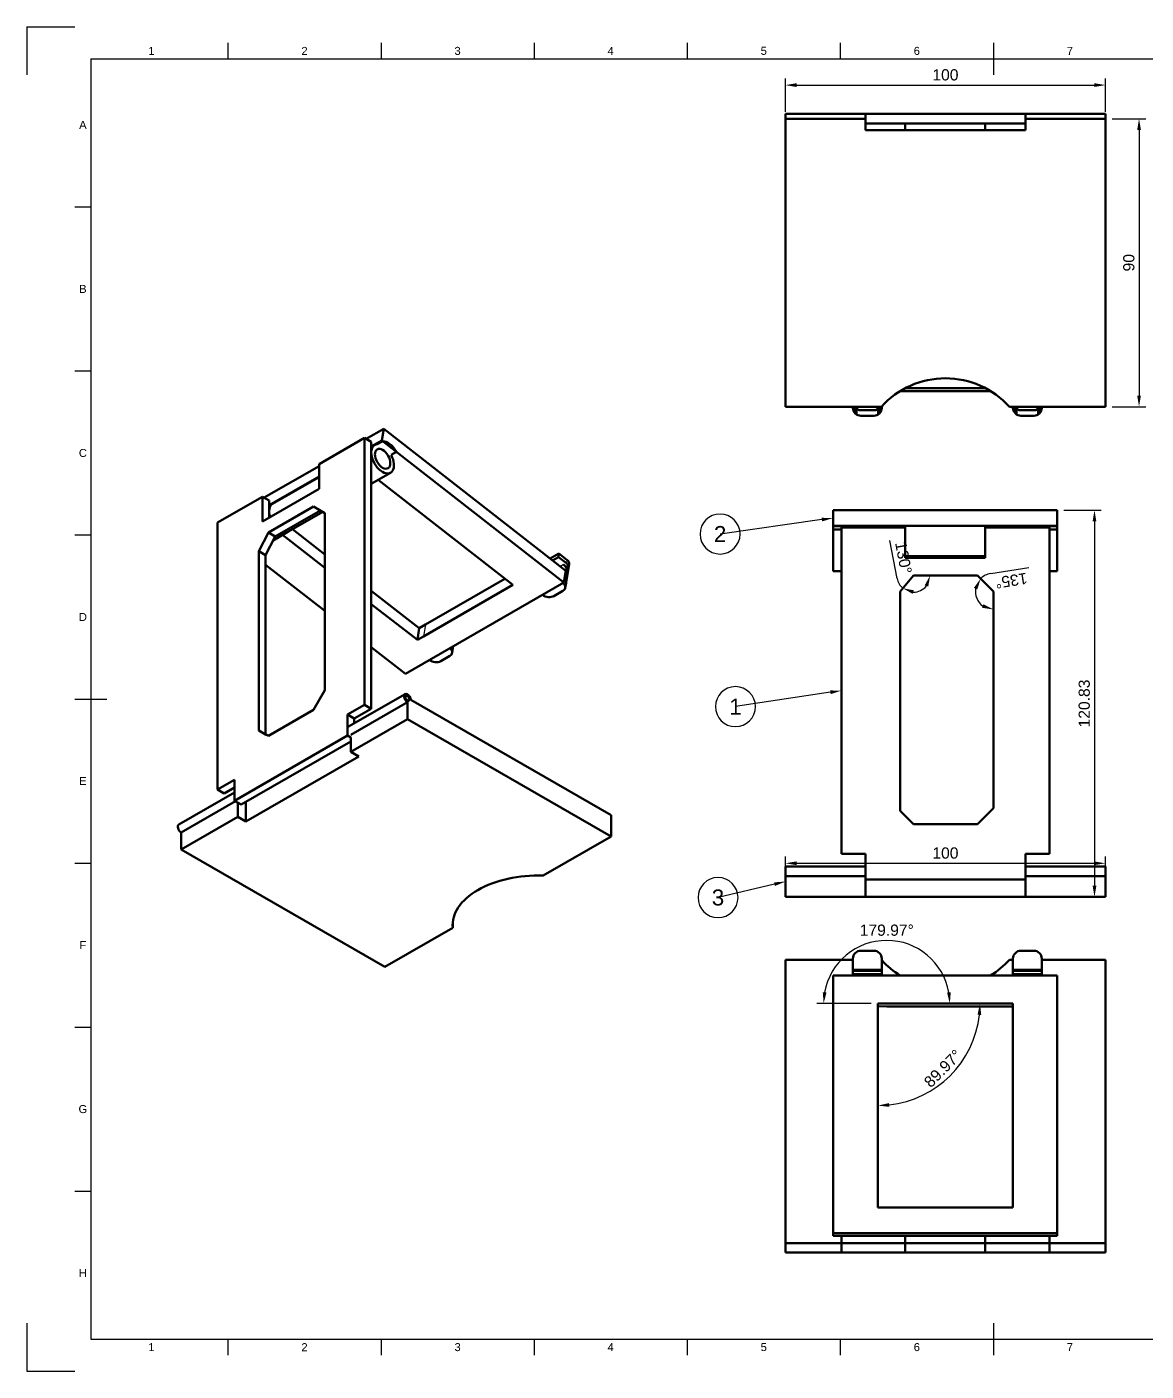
# Model space of a CAD drawing. Header units: millimetres. Extents: x 0 to 594, y 0 to 420.
# Drawn here: x 0 to 349.7, y 0 to 420 of the extents above; entities that cross this region are included whole.
import ezdxf
from ezdxf import colors
from ezdxf.entities.mleader import LeaderData, LeaderLine
from ezdxf.enums import TextEntityAlignment as Align
from ezdxf.math import Vec2, Vec3

# ---------------------------------------------------------------- set-up
doc = ezdxf.new("R2010")
doc.units = ezdxf.units.MM
doc.header["$LTSCALE"] = 0.75
for name, color, linetype, lineweight in [('Balloons', 7, 'Continuous', 25), ('BORDER', 7, 'Continuous', 25), ('FD_Dimensions', 7, 'Continuous', 25), ('Visible', 7, 'Continuous', 50), ('Visible Narrow', 7, 'Continuous', 25)]:
    doc.layers.add(name, color=color, linetype=linetype, lineweight=lineweight)
doc.styles.add('FusionTitle', font='arial.ttf')
doc.styles.get("Standard").update_dxf_attribs({"font": 'arial.ttf'})
doc.dimstyles.new('Dim-ISO-25', dxfattribs={"dimtxt": 3.5, "dimasz": 3.5, "dimexe": 2.1, "dimexo": 2.1, "dimgap": 1.4, "dimtad": 1, "dimzin": 12, "dimdsep": 46, "dimtxsty": 'Standard', "dimcen": 0, "dimazin": 3, "dimtp": 0.1, "dimtm": 0.1, "dimtfac": 0.714286, "dimtmove": 0, "dimatfit": 3, "dimfxl": 1, "dimtzin": 12, "dimarcsym": 0})

# ---------------------------------------------------------------- blocks, each defined once
blk = doc.blocks.new('*B9')
at = {"transparency": 16777216}
for start, end in [(90, 270), (270, 90)]:
    blk.add_arc((0, 0), 6.25, start, end, dxfattribs=at)
at = {"transparency": 16777216, "insert": (0, 0), "char_height": 5, "attachment_point": 5}
blk.add_mtext('3', dxfattribs=at)
blk = doc.blocks.new('*B10')
at = {"transparency": 16777216}
for start, end in [(90, 270), (270, 90)]:
    blk.add_arc((0, 0), 6.25, start, end, dxfattribs=at)
at = {"transparency": 16777216, "insert": (0, 0), "char_height": 5, "attachment_point": 5}
blk.add_mtext('1', dxfattribs=at)
blk = doc.blocks.new('*B11')
at = {"transparency": 16777216}
for start, end in [(90, 270), (270, 90)]:
    blk.add_arc((0, 0), 6.25, start, end, dxfattribs=at)
at = {"transparency": 16777216, "insert": (0, 0), "char_height": 5, "attachment_point": 5}
blk.add_mtext('2', dxfattribs=at)
blk = doc.blocks.new('ISO_A2_SHEET')
at = {"layer": 'BORDER'}
for p, q in [((62.8335, 415), (62.8335, 410)), ((110.6668, 415), (110.6668, 410)), ((158.5001, 415), (158.5001, 410)), ((206.3334, 415), (206.3334, 410)), ((254.1667, 415), (254.1667, 410)), ((302, 415), (302, 405)), ((20, 410), (584, 410)), ((20, 410), (20, 10)), ((15, 363.75), (20, 363.75)), ((15, 312.5), (20, 312.5)), ((15, 261.25), (20, 261.25)), ((15, 210), (25, 210)), ((15, 158.75), (20, 158.75)), ((15, 107.5), (20, 107.5)), ((15, 56.25), (20, 56.25)), ((302, 15), (302, 5)), ((20, 10), (584, 10)), ((62.8335, 10), (62.8335, 5)), ((110.6668, 10), (110.6668, 5)), ((158.5001, 10), (158.5001, 5)), ((206.3334, 10), (206.3334, 5)), ((254.1667, 10), (254.1667, 5))]:
    blk.add_line(p, q, dxfattribs=at)
at = {"layer": 'Defpoints'}
for p, q in [((0, 420), (15, 420)), ((0, 420), (0, 405)), ((0, 15), (0, 0)), ((0, 0), (15, 0))]:
    blk.add_line(p, q, dxfattribs=at)
at = {"layer": 'BORDER', "style": 'FusionTitle'}
for s, p in [('1', (38.91685, 412.5)), ('2', (86.75015, 412.5)), ('3', (134.58345, 412.5)), ('4', (182.41675, 412.5)), ('5', (230.25005, 412.5)), ('6', (278.08335, 412.5)), ('7', (325.91665, 412.5)), ('A', (17.5, 389.375)), ('B', (17.5, 338.125)), ('C', (17.5, 286.875)), ('D', (17.5, 235.625)), ('E', (17.5, 184.375)), ('F', (17.5, 133.125)), ('G', (17.5, 81.875)), ('H', (17.5, 30.625)), ('1', (38.91685, 7.5)), ('2', (86.75015, 7.5)), ('3', (134.58345, 7.5)), ('4', (182.41675, 7.5)), ('5', (230.25005, 7.5)), ('6', (278.08335, 7.5)), ('7', (325.91665, 7.5))]:
    blk.add_text(s, height=2.5, dxfattribs=at).set_placement(p, align=Align.MIDDLE)
blk = doc.blocks.new('*D26')
at = {"layer": 'Defpoints', "color": 0, "transparency": 16777216}
for p in [(277.038024, 248.620213), (277.038024, 248.620213), (297.038024, 248.620213), (272.842644, 243.620213), (280.836072, 245.036973)]:
    blk.add_point(p, dxfattribs=at)
at = {"layer": 'FD_Dimensions', "color": 0, "lineweight": -2, "transparency": 16777216}
blk.add_line((271.909589, 247.638416), (269.642706, 259.47952), dxfattribs=at)
for start, end in [(190.837677, 230.000794), (269.163912, 320.836882)]:
    blk.add_arc((277.038024, 248.620213), 5.221568, start, end, dxfattribs=at)
at = {"layer": 'FD_Dimensions', "color": 0, "transparency": 16777216}
for points in [[(280.536977, 245.518137), (281.63617, 245.127131), (282.259592, 248.620213)], [(276.758329, 242.852515), (277.165333, 243.945886), (273.68172, 244.620213)]]:
    blk.add_solid(points, dxfattribs=at)
at = {"layer": 'FD_Dimensions', "color": 0, "transparency": 16777216, "insert": (273.907481, 254.158436), "char_height": 3.5, "attachment_point": 5, "rotation": 280.837663}
blk.add_mtext('130°', dxfattribs=at)
blk = doc.blocks.new('*D27')
at = {"layer": 'Defpoints', "color": 0, "transparency": 16777216}
for p in [(297.038024, 248.620213), (302.038024, 243.620213), (302.038024, 243.620213), (298.038024, 239.620213), (302.038024, 175.887244)]:
    blk.add_point(p, dxfattribs=at)
at = {"layer": 'FD_Dimensions', "color": 0, "lineweight": -2, "transparency": 16777216}
blk.add_line((301.157119, 249.208057), (313.066181, 251.085482), dxfattribs=at)
for start, end in [(98.958764, 135), (171.041236, 233.958764)]:
    blk.add_arc((302.038024, 243.620213), 5.656854, start, end, dxfattribs=at)
at = {"layer": 'FD_Dimensions', "color": 0, "transparency": 16777216}
for points in [[(295.930331, 244.765759), (296.970029, 244.236478), (298.038024, 247.620213)], [(298.890175, 239.600834), (298.529256, 238.491398), (302.038024, 237.963359)]]:
    blk.add_solid(points, dxfattribs=at)
at = {"layer": 'FD_Dimensions', "color": 0, "transparency": 16777216, "insert": (307.608127, 246.997465), "char_height": 3.5, "attachment_point": 5, "rotation": 188.95878476}
blk.add_mtext('135°', dxfattribs=at)
blk = doc.blocks.new('*D28')
at = {"layer": 'Defpoints', "color": 0, "transparency": 16777216}
for p in [(265.937893, 114.844598), (265.937893, 114.844598), (268.680216, 114.842933), (281.869438, 87.237451), (265.937893, 51.09607)]:
    blk.add_point(p, dxfattribs=at)
at = {"layer": 'FD_Dimensions', "color": 0, "lineweight": -2, "transparency": 16777216}
blk.add_line((270.780216, 114.841658), (299.91215, 114.823972), dxfattribs=at)
blk.add_arc((265.937893, 114.844598), 31.874264, 276.294612, 353.670605, dxfattribs=at)
at = {"layer": 'FD_Dimensions', "color": 0, "transparency": 16777216}
for points in [[(297.035434, 111.363024), (298.200301, 111.298263), (297.81215, 114.825247)], [(269.46464, 82.580042), (269.400587, 83.744949), (265.937893, 82.970334)]]:
    blk.add_solid(points, dxfattribs=at)
at = {"layer": 'FD_Dimensions', "color": 0, "transparency": 16777216, "insert": (286.216689, 94.553486), "char_height": 3.5, "attachment_point": 5, "rotation": 44.98261939}
blk.add_mtext('89.97°', dxfattribs=at)
blk = doc.blocks.new('*D29')
at = {"layer": 'Defpoints', "color": 0, "transparency": 16777216}
for p in [(278.545356, 131.921874), (265.937893, 114.844598), (268.680216, 114.842933), (268.680216, 114.842933), (308.126951, 114.842933)]:
    blk.add_point(p, dxfattribs=at)
at = {"layer": 'FD_Dimensions', "color": 0, "lineweight": -2, "transparency": 16777216}
blk.add_line((263.837893, 114.845872), (246.856853, 114.856181), dxfattribs=at)
blk.add_arc((268.680216, 114.842933), 19.723367, 10.180781, 169.784435, dxfattribs=at)
at = {"layer": 'FD_Dimensions', "color": 0, "transparency": 16777216}
for points in [[(249.850515, 118.288803), (248.688513, 118.393024), (248.956852, 114.854907)], [(288.674071, 118.380886), (287.512006, 118.277371), (288.403584, 114.842933)]]:
    blk.add_solid(points, dxfattribs=at)
at = {"layer": 'FD_Dimensions', "color": 0, "transparency": 16777216, "insert": (268.68717, 137.753305), "char_height": 3.5, "attachment_point": 5, "rotation": 359.98258208}
blk.add_mtext('179.97°', dxfattribs=at)
blk = doc.blocks.new('*D32')
at = {"layer": 'Defpoints', "color": 0, "transparency": 16777216}
for p in [(321.905487, 269.001714), (333.592469, 148.16928), (335.037169, 148.16928)]:
    blk.add_point(p, dxfattribs=at)
at = {"layer": 'FD_Dimensions', "color": 0, "lineweight": -2, "transparency": 16777216}
for p, q in [((324.005487, 269.001714), (335.692469, 269.001714)), ((333.592469, 265.501714), (333.592469, 151.66928)), ((332.937169, 148.16928), (331.492469, 148.16928))]:
    blk.add_line(p, q, dxfattribs=at)
at = {"layer": 'FD_Dimensions', "color": 0, "transparency": 16777216}
for points in [[(333.009135, 265.501714), (334.175802, 265.501714), (333.592469, 269.001714)], [(333.009135, 151.66928), (334.175802, 151.66928), (333.592469, 148.16928)]]:
    blk.add_solid(points, dxfattribs=at)
at = {"layer": 'FD_Dimensions', "color": 0, "transparency": 16777216, "insert": (330.40427, 208.585497), "char_height": 3.5, "attachment_point": 5, "rotation": 90}
blk.add_mtext('120.83', dxfattribs=at)
blk = doc.blocks.new('*D33')
at = {"layer": 'Defpoints', "color": 0, "transparency": 16777216}
for p in [(337.014975, 158.66928), (237.014975, 148.16928), (337.014975, 148.16928)]:
    blk.add_point(p, dxfattribs=at)
at = {"layer": 'FD_Dimensions', "color": 0, "lineweight": -2, "transparency": 16777216}
for p, q in [((237.014975, 150.26928), (237.014975, 160.76928)), ((337.014975, 150.26928), (337.014975, 160.76928)), ((240.514975, 158.66928), (333.514975, 158.66928))]:
    blk.add_line(p, q, dxfattribs=at)
at = {"layer": 'FD_Dimensions', "color": 0, "transparency": 16777216}
for points in [[(240.514975, 159.252613), (240.514975, 158.085946), (237.014975, 158.66928)], [(333.514975, 159.252613), (333.514975, 158.085946), (337.014975, 158.66928)]]:
    blk.add_solid(points, dxfattribs=at)
at = {"layer": 'FD_Dimensions', "color": 0, "transparency": 16777216, "insert": (287.014975, 161.856285), "char_height": 3.5, "attachment_point": 5}
blk.add_mtext('100', dxfattribs=at)
blk = doc.blocks.new('*D34')
at = {"layer": 'Defpoints', "color": 0, "transparency": 16777216}
for p in [(337.014975, 391.31128), (337.014975, 301.31128), (347.514975, 301.31128)]:
    blk.add_point(p, dxfattribs=at)
at = {"layer": 'FD_Dimensions', "color": 0, "lineweight": -2, "transparency": 16777216}
for p, q in [((339.114975, 391.31128), (349.614975, 391.31128)), ((347.514975, 387.81128), (347.514975, 304.81128)), ((339.114975, 301.31128), (349.614975, 301.31128))]:
    blk.add_line(p, q, dxfattribs=at)
at = {"layer": 'FD_Dimensions', "color": 0, "transparency": 16777216}
for points in [[(346.931642, 387.81128), (348.098308, 387.81128), (347.514975, 391.31128)], [(346.931642, 304.81128), (348.098308, 304.81128), (347.514975, 301.31128)]]:
    blk.add_solid(points, dxfattribs=at)
at = {"layer": 'FD_Dimensions', "color": 0, "transparency": 16777216, "insert": (344.32797, 346.31128), "char_height": 3.5, "attachment_point": 5, "rotation": 90}
blk.add_mtext('90', dxfattribs=at)
blk = doc.blocks.new('*D35')
at = {"layer": 'Defpoints', "color": 0, "transparency": 16777216}
for p in [(337.014975, 401.81128), (237.014975, 391.31128), (337.014975, 391.31128)]:
    blk.add_point(p, dxfattribs=at)
at = {"layer": 'FD_Dimensions', "color": 0, "lineweight": -2, "transparency": 16777216}
for p, q in [((237.014975, 393.41128), (237.014975, 403.91128)), ((337.014975, 393.41128), (337.014975, 403.91128)), ((240.514975, 401.81128), (333.514975, 401.81128))]:
    blk.add_line(p, q, dxfattribs=at)
at = {"layer": 'FD_Dimensions', "color": 0, "transparency": 16777216}
for points in [[(240.514975, 402.394614), (240.514975, 401.227947), (237.014975, 401.81128)], [(333.514975, 402.394614), (333.514975, 401.227947), (337.014975, 401.81128)]]:
    blk.add_solid(points, dxfattribs=at)
at = {"layer": 'FD_Dimensions', "color": 0, "transparency": 16777216, "insert": (287.014975, 404.998286), "char_height": 3.5, "attachment_point": 5}
blk.add_mtext('100', dxfattribs=at)

msp = doc.modelspace()

# ---------------------------------------------------------------- linework, layer by layer
at = {"layer": 'Visible', "extrusion": (0, 2.966e-13, -1)}
for p, q in [((237.014975, 392.811279), (237.014975, 391.31128)), ((262.014975, 392.811279), (237.014975, 392.811279)), ((237.014975, 391.31128), (262.014975, 391.31128)), ((237.014975, 301.31128), (237.014975, 391.31128)), ((254.538024, 392.813619), (262.038024, 392.813619)), ((254.538024, 392.811279), (254.538024, 392.813619)), ((262.014975, 392.811279), (262.014975, 391.31128)), ((262.014975, 387.754345), (262.014975, 391.31128)), ((312.038024, 392.813619), (262.038024, 392.813619)), ((262.038024, 392.813619), (262.038024, 389.813619)), ((312.014975, 391.31128), (312.014975, 387.754345)), ((312.014975, 391.31128), (337.014975, 391.31128)), ((312.038024, 392.813619), (319.538025, 392.813619)), ((312.038024, 391.31128), (312.038024, 392.813619)), ((337.014975, 392.811279), (312.038024, 392.811279)), ((319.538025, 392.813619), (319.538025, 392.811279)), ((337.014975, 391.31128), (337.014975, 392.811279)), ((337.014975, 391.31128), (337.014975, 301.31128)), ((262.038024, 389.813619), (262.014975, 389.813619)), ((312.014975, 387.754345), (262.014975, 387.754345)), ((312.014975, 389.813619), (262.038024, 389.813619)), ((274.442678, 387.754345), (274.442678, 389.659347)), ((274.444808, 389.813619), (274.444808, 389.659347)), ((299.418011, 389.813619), (299.418011, 387.754345)), ((299.448232, 387.754345), (299.448232, 389.813619)), ((274.421362, 307.086309), (299.608588, 307.086309)), ((301.127117, 306.218068), (272.902833, 306.218068)), ((237.014975, 301.31128), (267.014975, 301.31128)), ((258.126951, 301.244315), (258.126951, 301.31128)), ((258.126951, 301.244315), (258.126951, 300.945947)), ((259.191984, 300.302365), (259.191984, 299.228255)), ((264.626951, 300.220409), (260.626951, 300.220409)), ((264.626951, 298.483928), (260.626951, 298.483928)), ((266.013107, 299.162118), (266.013107, 300.269511)), ((267.126951, 301.434837), (267.126951, 301.211032)), ((267.126951, 300.945947), (267.126951, 301.211032)), ((337.014975, 301.31128), (307.014975, 301.31128)), ((308.126951, 301.244315), (308.126951, 301.31128)), ((308.126951, 301.244315), (308.126951, 300.945947)), ((309.191984, 300.302365), (309.191984, 299.228255)), ((314.626951, 300.220409), (310.626951, 300.220409)), ((314.626951, 298.483928), (310.626951, 298.483928)), ((316.013107, 299.162118), (316.013107, 300.269511)), ((317.126951, 301.31128), (317.126951, 301.211032)), ((317.126951, 300.945947), (317.126951, 301.211032))]:
    msp.add_line(p, q, dxfattribs=at)
at = {"layer": 'Visible', "extrusion": (1e-16, 0.817547, -0.575862)}
for p, q in [((106.013452, 291.273921), (111.507542, 294.437757)), ((111.507542, 294.437757), (110.893603, 290.765667)), ((111.507542, 294.437757), (168.40465, 250.073458)), ((91.292672, 283.3901), (105.4983, 291.570577)), ((105.4983, 291.570577), (105.4983, 208.18077)), ((105.4983, 291.570577), (107.61962, 290.34899)), ((110.893603, 290.765667), (107.61962, 288.880306)), ((107.61962, 290.34899), (107.619621, 206.959183)), ((109.501172, 289.58206), (111.175221, 290.546081)), ((167.790711, 246.401368), (110.893603, 290.765667)), ((111.175221, 290.546081), (115.450234, 287.212731)), ((107.61962, 288.795064), (108.652021, 289.389584)), ((115.450234, 287.212731), (113.776185, 286.248711)), ((74.127733, 272.912156), (91.292672, 282.796788)), ((91.292672, 283.3901), (91.292672, 276.062418)), ((91.292672, 279.478242), (75.733901, 270.518542)), ((91.292672, 279.350344), (76.770549, 270.987609)), ((107.619621, 277.218625), (113.658288, 280.696062)), ((109.753366, 278.447367), (151.843337, 245.628617)), ((59.536359, 265.102856), (73.612581, 273.208812)), ((91.288227, 275.641351), (73.612581, 265.462624)), ((73.612581, 265.462624), (73.612581, 273.208812)), ((73.612581, 273.208812), (75.733901, 271.987225)), ((91.292672, 276.062418), (91.288227, 276.059858)), ((91.288227, 276.059858), (91.288227, 275.641351)), ((75.446262, 262.001552), (89.588398, 270.145466)), ((75.733901, 271.987225), (75.733901, 268.893779)), ((75.733901, 270.4333), (76.766302, 271.02782)), ((91.70153, 268.919164), (77.567582, 260.779965)), ((89.588398, 270.145466), (93.123931, 268.093709)), ((59.536359, 181.713048), (59.536359, 265.102856)), ((75.733901, 268.478638), (75.733901, 266.684211)), ((92.464535, 268.476373), (81.763357, 262.313974)), ((93.123931, 268.093709), (93.123931, 212.718815)), ((72.47968, 256.205476), (75.446262, 262.001552)), ((77.567582, 260.779965), (74.601001, 254.983889)), ((77.567582, 260.779965), (75.446262, 262.001552)), ((76.938262, 259.550406), (81.576178, 262.221204)), ((93.123931, 250.973615), (79.921197, 261.268164)), ((82.99426, 263.022804), (93.123931, 255.124411)), ((72.47968, 200.172767), (72.47968, 256.205476)), ((74.601001, 254.983889), (72.47968, 256.205476)), ((74.601001, 254.983889), (74.601001, 198.95118)), ((163.508561, 253.891079), (166.253593, 255.471839)), ((164.255981, 253.308294), (166.06615, 254.350702)), ((166.06615, 254.350702), (166.253593, 255.471839)), ((166.06615, 254.350702), (168.566224, 252.401322)), ((166.253593, 255.471839), (168.753668, 253.522459)), ((169.264232, 250.971078), (169.451676, 252.092215)), ((74.601001, 251.965751), (93.123931, 237.522894)), ((167.715818, 251.996736), (169.227419, 250.818098)), ((168.40465, 250.073458), (167.790711, 246.401368)), ((169.227419, 250.818098), (168.496139, 246.444168)), ((168.862971, 249.44195), (168.571077, 247.696076)), ((107.619621, 243.821708), (122.626284, 232.120585)), ((118.293237, 217.897668), (167.790711, 246.401368)), ((151.843337, 245.628617), (123.950283, 229.566075)), ((124.564222, 233.238165), (149.395292, 247.537427)), ((167.498934, 243.802853), (164.670506, 242.17407)), ((167.47376, 246.218848), (167.52579, 246.17828)), ((168.223798, 244.748036), (168.481187, 246.287532)), ((122.012345, 228.448495), (107.619621, 239.670913)), ((161.161829, 242.513518), (161.109799, 242.554087)), ((122.626284, 232.120585), (122.012345, 228.448495)), ((122.626284, 232.120585), (124.564222, 233.238165)), ((123.950283, 229.566075), (122.012345, 228.448495)), ((107.619621, 226.220191), (118.293237, 217.897668)), ((132.143595, 223.443067), (129.315167, 221.814284)), ((132.118421, 225.859063), (132.170451, 225.818494)), ((132.868459, 224.38825), (133.125848, 225.927747)), ((133.208035, 226.48653), (133.1408, 226.084382)), ((125.80649, 222.153732), (125.75446, 222.194301)), ((93.123931, 212.718815), (89.588398, 206.595101)), ((118.170137, 211.529044), (100.508766, 201.358536)), ((89.588398, 206.595101), (75.446262, 198.451187)), ((100.195, 205.126802), (105.4983, 208.18077)), ((118.918685, 209.002848), (101.257314, 198.832341)), ((107.619621, 206.959183), (102.31632, 203.905215)), ((105.4983, 208.18077), (107.619621, 206.959183)), ((118.918685, 203.688792), (118.918685, 209.002848)), ((119.972305, 209.76349), (182.558295, 173.722616)), ((100.195, 198.586425), (100.195, 205.126802)), ((100.195, 205.126802), (102.31632, 203.905215)), ((101.241015, 193.508899), (118.918685, 203.688792)), ((102.31632, 203.905215), (102.31632, 202.399437)), ((118.918685, 203.688792), (182.558295, 167.041178)), ((100.195, 198.586425), (64.83966, 178.226639)), ((75.446262, 198.451187), (72.47968, 200.172767)), ((74.601001, 198.95118), (72.47968, 200.172767)), ((74.601001, 198.95118), (75.45445, 198.455902)), ((101.257314, 197.974679), (100.195, 198.586425)), ((101.241015, 197.965294), (101.241015, 193.508899)), ((101.241015, 196.745611), (66.96098, 177.005052)), ((101.241015, 193.508899), (103.756149, 192.06053)), ((103.756149, 192.06053), (68.400809, 171.700745)), ((64.83966, 180.818064), (47.459459, 170.809472)), ((59.536359, 181.713048), (64.83966, 184.767016)), ((61.657679, 180.491461), (59.536359, 181.713048)), ((64.83966, 182.323842), (61.657679, 180.491461)), ((64.83966, 184.767016), (64.83966, 178.226639)), ((65.157297, 178.043724), (48.208007, 168.283277)), ((64.83966, 178.226639), (66.96098, 177.005052)), ((65.885676, 173.149113), (65.885676, 177.624279)), ((68.400809, 177.834194), (68.400809, 171.700745)), ((48.208007, 162.969221), (65.885676, 173.149113)), ((68.400809, 171.700745), (65.885676, 173.149113)), ((182.558295, 167.041178), (182.558295, 173.722616)), ((48.208007, 162.969221), (48.208007, 168.283277)), ((182.558295, 167.041178), (161.345092, 154.825306)), ((111.847617, 126.321606), (48.208007, 162.969221)), ((133.06082, 138.537478), (133.06082, 140.155761)), ((111.847617, 126.321606), (133.06082, 138.537478))]:
    msp.add_line(p, q, dxfattribs=at)
at = {"layer": 'Visible', "extrusion": (0, 1, 0)}
for p, q in [((251.905487, 264.077676), (251.905487, 269.001714)), ((251.905487, 269.001714), (321.905487, 269.001714)), ((321.905487, 269.001714), (321.905487, 264.077676)), ((251.905487, 264.077676), (251.905487, 264.00745)), ((321.905487, 264.077676), (251.905487, 264.077676)), ((251.905487, 264.00745), (251.905487, 264.006706)), ((251.905487, 264.006706), (251.907301, 264.006706)), ((251.905487, 262.940235), (251.905487, 264.006706)), ((251.905487, 262.940235), (251.905487, 249.889585)), ((251.907301, 262.940235), (251.905487, 262.940235)), ((251.907301, 264.006706), (254.538024, 264.006822)), ((254.538024, 262.940419), (251.907301, 262.940235)), ((254.538024, 264.019794), (254.538024, 263.620213)), ((254.538024, 263.620213), (274.444808, 263.620213)), ((254.538024, 161.620212), (254.538024, 263.620213)), ((274.444808, 264.019794), (274.444808, 263.620213)), ((274.444808, 254.145299), (274.444808, 263.620213)), ((299.418011, 264.007449), (299.418011, 254.578504)), ((299.418011, 264.007449), (299.448232, 264.007449)), ((299.448232, 262.941415), (299.418011, 262.941415)), ((299.448232, 262.67705), (299.418011, 262.67705)), ((299.448232, 263.620213), (299.448232, 264.019794)), ((299.448232, 263.620213), (299.448232, 254.657204)), ((299.448232, 263.620213), (319.538024, 263.620213)), ((319.538024, 263.620213), (319.538024, 264.019794)), ((319.538024, 264.007449), (321.905487, 264.007449)), ((319.538024, 263.620213), (319.538025, 161.620212)), ((321.905487, 262.941415), (319.538024, 262.941415)), ((321.905487, 249.889585), (321.905487, 264.077676)), ((321.905487, 264.007449), (321.905487, 262.941415)), ((299.418011, 256.360797), (299.448232, 256.360797)), ((299.418011, 254.578504), (274.444808, 254.578504)), ((299.441945, 254.145299), (274.444808, 254.145299)), ((299.441945, 254.657204), (299.441945, 254.145299)), ((299.448232, 254.657204), (299.441945, 254.657204)), ((251.905487, 249.889585), (254.538024, 249.889585)), ((272.842644, 243.620213), (277.038024, 248.620213)), ((277.038024, 248.620213), (297.038024, 248.620213)), ((297.038024, 248.620213), (302.038024, 243.620213)), ((319.538024, 249.889585), (321.905487, 249.889585)), ((272.842644, 175.082624), (272.842644, 243.620213)), ((302.038024, 243.620213), (302.038024, 175.887244)), ((277.038024, 170.887244), (272.842644, 175.082624)), ((302.038024, 175.887244), (297.038024, 170.887244)), ((297.038024, 170.887244), (277.038024, 170.887244)), ((254.538024, 161.620212), (262.038024, 161.620212)), ((262.038024, 161.620212), (262.038024, 153.620213)), ((312.038024, 153.620212), (312.038024, 161.620212)), ((312.038024, 161.620212), (319.538025, 161.620212)), ((237.014975, 157.66928), (237.014975, 154.66928)), ((262.014975, 157.66928), (237.014975, 157.66928)), ((262.014975, 157.66928), (262.014975, 154.66928)), ((262.014975, 156.341822), (262.038024, 156.341822)), ((337.014975, 157.66928), (312.038024, 157.66928)), ((337.014975, 154.66928), (337.014975, 157.66928)), ((262.014975, 154.66928), (237.014975, 154.66928)), ((237.014975, 148.16928), (237.014975, 154.66928)), ((262.014975, 148.16928), (262.014975, 154.66928)), ((312.038024, 153.620212), (262.038024, 153.620213)), ((312.014975, 153.620212), (312.014975, 148.16928)), ((337.014975, 154.66928), (312.038024, 154.66928)), ((337.014975, 148.16928), (337.014975, 154.66928)), ((237.014975, 148.16928), (262.014975, 148.16928)), ((312.014975, 148.16928), (262.014975, 148.16928)), ((312.014975, 148.16928), (337.014975, 148.16928))]:
    msp.add_line(p, q, dxfattribs=at)
at = {"layer": 'Visible'}
for p, q in [((264.626951, 131.351531), (260.626951, 131.351531)), ((314.626951, 131.351531), (310.626951, 131.351531)), ((258.126951, 128.524178), (237.014975, 128.524178)), ((237.014975, 128.524178), (237.014975, 40.014222)), ((258.126951, 128.889511), (258.126951, 125.353872)), ((267.126951, 125.353872), (267.126951, 128.889511)), ((308.126951, 128.524178), (307.014975, 128.524178)), ((308.126951, 128.889511), (308.126951, 125.353872)), ((317.126951, 125.353872), (317.126951, 128.889511)), ((337.014975, 128.524178), (317.126951, 128.524178)), ((337.014975, 40.014222), (337.014975, 128.524178)), ((251.905487, 123.61739), (251.905487, 43.152728)), ((321.905487, 123.61739), (251.905487, 123.61739)), ((258.126951, 125.353872), (267.126951, 125.353872)), ((258.126951, 125.055504), (258.126951, 125.353872)), ((258.126951, 125.055504), (259.191984, 125.055504)), ((258.126951, 123.981394), (258.126951, 125.055504)), ((267.126951, 123.981394), (258.126951, 123.981394)), ((258.126951, 123.61739), (258.126951, 123.981394)), ((267.126951, 123.61739), (258.126951, 123.61739)), ((259.191984, 125.055504), (259.191984, 125.088787)), ((259.191984, 125.088787), (267.126951, 125.088787)), ((267.126951, 125.088787), (267.126951, 125.353872)), ((267.126951, 125.088787), (267.126951, 123.981394)), ((267.126951, 123.61739), (267.126951, 123.981394)), ((308.126951, 125.353872), (317.126951, 125.353872)), ((308.126951, 125.055504), (308.126951, 125.353872)), ((308.126951, 125.055504), (309.191984, 125.055504)), ((308.126951, 123.981394), (308.126951, 125.055504)), ((317.126951, 123.981394), (308.126951, 123.981394)), ((308.126951, 123.61739), (308.126951, 123.981394)), ((317.126951, 123.61739), (308.126951, 123.61739)), ((309.191984, 125.055504), (309.191984, 125.088787)), ((309.191984, 125.088787), (317.126951, 125.088787)), ((317.126951, 125.088787), (317.126951, 125.353872)), ((317.126951, 125.088787), (317.126951, 123.981394)), ((317.126951, 123.61739), (317.126951, 123.981394)), ((321.905487, 43.152728), (321.905487, 123.61739)), ((265.937893, 51.09607), (265.937893, 114.844598)), ((265.937893, 114.844598), (268.680216, 114.842933)), ((268.680216, 113.974692), (265.937893, 113.976357)), ((268.680216, 114.842933), (308.126951, 114.842933)), ((308.126951, 113.974692), (268.680216, 113.974692)), ((308.126951, 114.842933), (308.126951, 51.09607)), ((308.126951, 51.09607), (265.937893, 51.09607)), ((251.905487, 42.284487), (251.905487, 43.152728)), ((251.905487, 43.152728), (321.905487, 43.152728)), ((321.905487, 42.284487), (251.905487, 42.284487)), ((254.538024, 42.284487), (254.538024, 40.021839)), ((274.444808, 42.284487), (274.444808, 40.021839)), ((299.418011, 42.284487), (299.418011, 40.015394)), ((299.418011, 42.081114), (299.448232, 42.081114)), ((299.448232, 40.021839), (299.448232, 42.284487)), ((319.538024, 40.021839), (319.538024, 42.284487)), ((321.905487, 43.152728), (321.905487, 42.284487)), ((237.014975, 40.014222), (254.538024, 40.014222)), ((237.014975, 40.014222), (237.014975, 37.024179)), ((254.538024, 40.021839), (274.444808, 40.021839)), ((254.538024, 37.021839), (254.538024, 40.021839)), ((274.444808, 37.021839), (274.444808, 40.021839)), ((299.418011, 40.015394), (274.444808, 40.015394)), ((299.418011, 40.021839), (299.441945, 40.021839)), ((299.441945, 40.021839), (299.441945, 37.021839)), ((299.441945, 40.021839), (299.448232, 40.021839)), ((299.448232, 40.021839), (319.538024, 40.021839)), ((299.448232, 40.021839), (299.448232, 37.021839)), ((319.538024, 37.021839), (319.538024, 40.021839)), ((319.538024, 40.014222), (337.014975, 40.014222)), ((337.014975, 37.024179), (337.014975, 40.014222)), ((254.538024, 37.024179), (237.014975, 37.024179)), ((254.538024, 37.021839), (274.444808, 37.021839)), ((299.441945, 37.021839), (274.444808, 37.021839)), ((299.448232, 37.021839), (299.441945, 37.021839)), ((299.448232, 37.021839), (319.538024, 37.021839)), ((337.014975, 37.024179), (319.538024, 37.024179))]:
    msp.add_line(p, q, dxfattribs=at)
at = {"layer": 'Visible', "extrusion": (0, 2.966e-13, -1)}
msp.add_arc((-287.014975, 283.298387), 26.915875, 42.007612, 137.992388, dxfattribs=at)
at = {"layer": 'Visible', "extrusion": (0, 0, -1)}
for start, end in [(301.621503, 317.637431), (222.007612, 238.378497)]:
    msp.add_arc((-287.014975, 146.537071), 26.915875, start, end, dxfattribs=at)
for centre, major_axis, start_param, end_param in [((260.626951, 301.244315), (2.5, 0), 2.182162816, 3.1415926536), ((260.626951, 302.682429), (2.5, 0), 1.5707963268, 2.5509195069), ((264.626951, 302.682429), (-2.5, 0), 3.7322658003, 4.7123889804), ((264.626951, 301.211032), (-2.5, 0), 3.1415926536, 4.124672173), ((310.626951, 301.244315), (2.5, 0), 2.182162816, 3.1415926536), ((310.626951, 302.682429), (2.5, 0), 1.5707963268, 2.5509195069), ((314.626951, 302.682429), (-2.5, 0), 3.7322658003, 4.7123889804), ((314.626951, 301.211032), (-2.5, 0), 3.1415926536, 4.124672173), ((260.626951, 128.889511), (2.5, 0), 3.1415926536, 4.7123889804), ((264.626951, 128.889511), (-2.5, 0), 1.5707963268, 3.1415926536), ((310.626951, 128.889511), (2.5, 0), 3.1415926536, 4.7123889804), ((314.626951, 128.889511), (-2.5, 0), 1.5707963268, 3.1415926536)]:
    msp.add_ellipse(centre, major_axis=major_axis, ratio=0.984807753, start_param=start_param, end_param=end_param, dxfattribs=at)
at = {"layer": 'Visible'}
for centre, major_axis, ratio, start_param, end_param in [((260.626951, 300.945947), (-2.5, 0), 0.984807753, 0, 1.5707963268), ((260.626951, 302.318425), (2.5, 0), 0.984807753, 3.5630302362, 4.1010224911), ((264.626951, 300.945947), (2.5, 0), 0.984807753, 4.7123889804, 6.2831853072), ((264.626951, 302.318425), (2.5, 0), 0.984807753, -0.9830795195, -0.4214375827), ((310.626951, 300.945947), (-2.5, 0), 0.984807753, 0, 1.5707963268), ((310.626951, 302.318425), (2.5, 0), 0.984807753, 3.5630302361, 4.101022491), ((314.626951, 300.945947), (2.5, 0), 0.984807753, 4.7123889804, 6.2831853072), ((314.626951, 302.318425), (2.5, 0), 0.984807753, -0.9830795195, -0.4214375827), ((112.827474, 285.977011), (-2.497157, 4.336384), 0.5780931159, 4.6648117518, 5.9855641022), ((111.155154, 285.042823), (-2.503133, 4.346761), 0.5780931159, -0.2824870455, 4.6496775924), ((79.2662, 266.650358), (-2.497157, 4.336384), 0.5780931159, 1.0414624076, 1.2045354018), ((79.2662, 266.650358), (-2.497157, 4.336384), 0.5780931159, 2.5815383487, 3.1415926536), ((166.985901, 252.50447), (-2.465775, 0.412254), 0.6674978839, 3.1415926536, 4.0304762248), ((167.470242, 250.5279), (-0.998064, 1.733167), 0.5780931159, 3.7543916002, 5.325187927), ((166.015412, 246.699787), (-2.465775, 0.412254), 0.6674978839, 3.1415926536, 3.9084686024), ((167.178349, 248.782026), (-0.998064, 1.733167), 0.5780931159, 3.2767906922, 3.7543916002), ((130.660073, 226.340001), (-2.465775, 0.412254), 0.6674978839, 3.1415926536, 3.4365166146), ((118.918685, 210.229168), (-0.748548, 1.299875), 0.5780931159, 4.0442076791, 8.6413128352)]:
    msp.add_ellipse(centre, major_axis=major_axis, ratio=ratio, start_param=start_param, end_param=end_param, dxfattribs=at)
at = {"layer": 'Visible', "extrusion": (3e-16, 2e-16, -1)}
msp.add_ellipse((111.155154, 285.042823), major_axis=(-1.691594, 2.937501), ratio=0.5780931159, dxfattribs=at)
at = {"layer": 'Visible', "extrusion": (1e-16, 1e-16, -1)}
msp.add_ellipse((79.269435, 266.681059), major_axis=(-2.503133, 4.346761), ratio=0.5780931159, start_param=-1.048616269, end_param=0.1214793746, dxfattribs=at)
at = {"layer": 'Visible', "extrusion": (1e-16, 2e-16, -1)}
for centre, end_param in [((166.798457, 251.383333), 3.2357886018), ((165.758023, 245.16029), 3.8235054092), ((130.402684, 224.800505), 3.8235054092)]:
    msp.add_ellipse(centre, major_axis=(-2.465775, 0.412254), ratio=0.6674978839, start_param=2.2527090824, end_param=end_param, dxfattribs=at)
at = {"layer": 'Visible', "extrusion": (2e-16, 0, -1)}
for centre, major_axis, ratio, start_param, end_param in [((162.929596, 243.531507), (-2.465775, 0.412254), 0.6674978839, 3.8235054092, 5.394301736), ((127.574257, 223.171722), (-2.465775, 0.412254), 0.6674978839, 3.8235054092, 5.394301736), ((65.885677, 179.68949), (-0.748548, 1.299875), 0.5780931159, -0.9536919903, -0.6209717536), ((48.208007, 169.509597), (-0.748548, 1.299875), 0.5780931159, 3.9250577791, 6.2831853072)]:
    msp.add_ellipse(centre, major_axis=major_axis, ratio=ratio, start_param=start_param, end_param=end_param, dxfattribs=at)
at = {"layer": 'Visible', "extrusion": (1e-16, 0, -1)}
msp.add_ellipse((118.918685, 210.229168), major_axis=(-0.442991, 0.769266), ratio=0.5780931159, dxfattribs=at)
at = {"layer": 'Visible', "extrusion": (2e-16, 1e-16, -1)}
msp.add_ellipse((159.939995, 139.346619), major_axis=(26.915875, 0), ratio=0.575861701, start_param=3.0893656372, end_param=4.7646159968, dxfattribs=at)
at = {"layer": 'Visible Narrow', "extrusion": (1e-16, 0.817547, -0.575862)}
for p, q in [((168.753668, 253.522459), (168.566224, 252.401322)), ((167.715818, 251.996736), (166.693255, 251.407882)), ((168.238992, 249.082625), (168.862971, 249.44195)), ((167.538838, 246.256324), (167.52579, 246.17828)), ((168.571077, 247.696076), (168.097648, 247.423446)), ((124.564222, 233.238165), (123.950283, 229.566075)), ((132.183499, 225.896539), (132.170451, 225.818494))]:
    msp.add_line(p, q, dxfattribs=at)

# ---------------------------------------------------------------- block references
at = {"layer": 'BORDER'}
msp.add_blockref('ISO_A2_SHEET', (0, 0), dxfattribs=at)

# ---------------------------------------------------------------- dimensions: what is measured, and where the dimension line sits
at = {"layer": 'FD_Dimensions'}
for p1, p2, picture, middle in [((237.014975, 391.31128), (337.014975, 391.31128), '*D35', (287.014975, 404.998286)), ((337.014975, 391.31128), (337.014975, 301.31128), '*D34', (344.32797, 346.31128)), ((237.014975, 148.16928), (337.014975, 148.16928), '*D33', (287.014975, 161.856285))]:
    dim = msp.add_aligned_dim(p1=p1, p2=p2, distance=10.5, dimstyle='Dim-ISO-25', override={"dimlfac": 1, "dimclrd": 0, "dimclre": 0}, dxfattribs=at)
    dim.commit()
    dim.dimension.update_dxf_attribs({"geometry": picture, "text_midpoint": middle})
dim = msp.add_linear_dim(base=(333.592469, 148.16928), p1=(321.905487, 269.001714), p2=(335.037169, 148.16928), angle=90, dimstyle='Dim-ISO-25', override={"dimlfac": 1, "dimclrd": 0, "dimclre": 0}, dxfattribs=at)
dim.commit()
dim.dimension.update_dxf_attribs({"geometry": '*D32', "text_midpoint": (330.40427, 208.585497)})
for base, line1, line2, picture, middle in [((280.836072, 245.036973), ((272.842644, 243.620213), (277.038024, 248.620213)), ((277.038024, 248.620213), (297.038024, 248.620213)), '*D26', (273.907481, 254.158436)), ((298.038024, 239.620213), ((297.038024, 248.620213), (302.038024, 243.620213)), ((302.038024, 243.620213), (302.038024, 175.887244)), '*D27', (307.608127, 246.997465)), ((278.545356, 131.921874), ((265.937893, 114.844598), (268.680216, 114.842933)), ((268.680216, 114.842933), (308.126951, 114.842933)), '*D29', (268.68717, 137.753305)), ((281.869438, 87.237451), ((265.937893, 114.844598), (268.680216, 114.842933)), ((265.937893, 51.09607), (265.937893, 114.844598)), '*D28', (286.216689, 94.553486))]:
    dim = msp.add_angular_dim_2l(base=base, line1=line1, line2=line2, dimstyle='Dim-ISO-25', override={"dimlfac": 1, "dimpost": ''}, dxfattribs=at)
    dim.commit()
    dim.dimension.update_dxf_attribs({"geometry": picture, "text_midpoint": middle})

# ---------------------------------------------------------------- leaders
at = {"layer": 'Balloons'}
ml = msp.add_multileader_block('Standard', dxfattribs=at)
ml.set_content('*B11', color=256)
ml.set_leader_properties()
ml.build(insert=Vec2(0, 0))
ml.multileader.update_dxf_attribs({"has_dogleg": 0, "arrow_head_size": 3.5, "block_connection_type": 1})
ctx = ml.context
ctx.base_point, ctx.char_height, ctx.arrow_head_size = Vec3(216.599736, 261.539695), 3.5, 3.5
ctx.attachment_type = 1
notes = []
notes.append((ctx, [(0, (1, 1, 0), (208.599736, 261.539695), (1, 0), 8, [(0, [(251.905487, 266.539695)], 0, [])])]))
ctx.block.insert = Vec3(216.599736, 261.539695)
ml = msp.add_multileader_block('Standard', dxfattribs=at)
ml.set_content('*B10', color=256)
ml.set_leader_properties()
ml.build(insert=Vec2(0, 0))
ml.multileader.update_dxf_attribs({"has_dogleg": 0, "arrow_head_size": 3.5, "block_connection_type": 1})
ctx = ml.context
ctx.base_point, ctx.char_height, ctx.arrow_head_size = Vec3(221.399012, 207.620213), 3.5, 3.5
ctx.attachment_type = 1
notes.append((ctx, [(0, (1, 1, 0), (213.399012, 207.620213), (1, 0), 8, [(0, [(254.538024, 212.620213)], 0, [])])]))
ctx.block.insert = Vec3(221.399012, 207.620213)
ml = msp.add_multileader_block('Standard', dxfattribs=at)
ml.set_content('*B9', color=256)
ml.set_leader_properties()
ml.build(insert=Vec2(0, 0))
ml.multileader.update_dxf_attribs({"has_dogleg": 0, "arrow_head_size": 3.5, "block_connection_type": 1})
ctx = ml.context
ctx.base_point, ctx.char_height, ctx.arrow_head_size = Vec3(215.954315, 147.956891), 3.5, 3.5
ctx.attachment_type = 1
notes.append((ctx, [(0, (1, 1, 0), (207.954315, 147.956891), (1, 0), 8, [(0, [(237.014975, 152.956891)], 0, [])])]))
ctx.block.insert = Vec3(215.954315, 147.956891)
for ctx, leaders in notes:
    for number, flags, end, landing, length, lines in leaders:
        leader = LeaderData()
        leader.index, (leader.has_last_leader_line, leader.has_dogleg_vector, leader.attachment_direction) = number, flags
        leader.last_leader_point, leader.dogleg_vector, leader.dogleg_length = Vec3(end), Vec3(landing), length
        for number, points, colour, breaks in lines:
            line = LeaderLine()
            line.index, line.vertices, line.color, line.breaks = number, Vec3.list(points), colors.encode_raw_color(colour), breaks
            leader.lines.append(line)
        ctx.leaders.append(leader)

doc.saveas('drawing.dxf')
